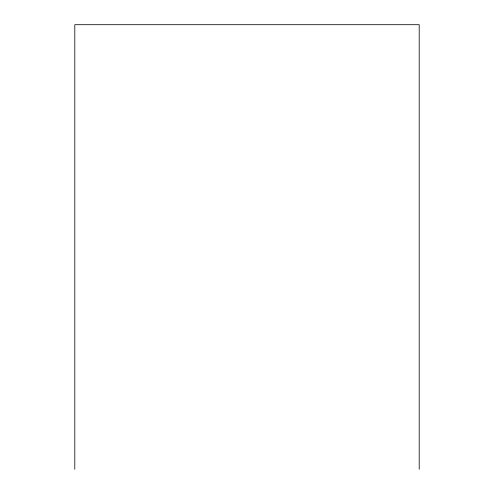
<?xml version="1.0" encoding="UTF-8"?>
<svg xmlns="http://www.w3.org/2000/svg" width="494" height="494" viewBox="0 0 494 494"><rect width="100%" height="100%" fill="white"/><g stroke="black" fill="none" stroke-linecap="round" stroke-linejoin="round"><path stroke-width="0.74" d="M419.202 469.3L419.202 24.7L74.798 24.7L74.798 469.3"/></g></svg>
